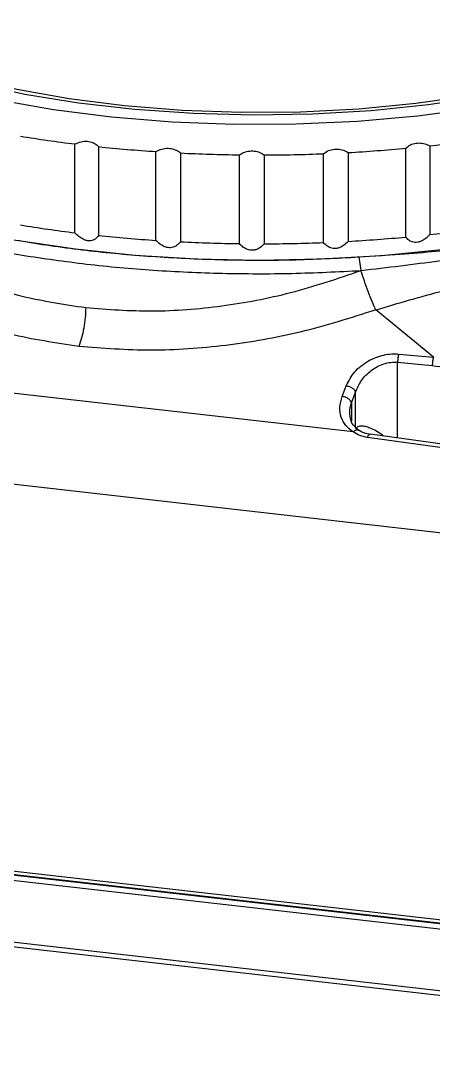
# Model space of a CAD drawing. Header units: millimetres. Extents: x 0 to 297, y 0 to 210.
# Drawn here: x 149.9 to 153.17, y 170.42 to 178.55 of the extents above; entities that cross this region are included whole.
import ezdxf

# ---------------------------------------------------------------- set-up
doc = ezdxf.new("R2010")
doc.units = ezdxf.units.MM
doc.layers.add('图框', color=7, linetype='Continuous')
doc.dimstyles.new('SLDDIMSTYLE0', dxfattribs={"dimtxt": 0.18, "dimasz": 1.016, "dimexe": 0, "dimexo": 0.0625, "dimgap": 0, "dimtad": 0, "dimtih": 1, "dimtoh": 1, "dimdec": 0, "dimrnd": 1e-09, "dimzin": 0, "dimdsep": 46, "dimtxsty": 'Standard', "dimblk1": 'DOT', "dimblk2": 'DOT', "dimsah": 1, "dimcen": 0.09, "dimadec": 0, "dimazin": 0, "dimtfac": 1.016, "dimtdec": 0, "dimtofl": 0, "dimtmove": 0, "dimatfit": 3, "dimldrblk": 'DOT', "dimfxl": 1, "dimfrac": 2, "dimtolj": 1, "dimtzin": 0, "dimarcsym": 0})

# ---------------------------------------------------------------- blocks, each defined once
blk = doc.blocks.new('_Dot')
at = {"color": 0, "linetype": 'ByBlock', "lineweight": -2}
blk.add_line((-0.5, 0), (-1, 0), dxfattribs=at)
at = {"color": 0, "linetype": 'ByBlock', "const_width": 0.5}
blk.add_lwpolyline([(-0.25, 0, 1), (0.25, 0, 1)], format="xyb", close=True, dxfattribs=at)

msp = doc.modelspace()

# ---------------------------------------------------------------- linework, layer by layer
at = {"color": 7, "linetype": 'Continuous', "lineweight": 25}
for p, q in [((150.3308, 176.8668), (150.3308, 177.5711)), ((150.5171, 177.5499), (150.5171, 176.8456)), ((152.9554, 176.8331), (152.9554, 177.5374)), ((153.1436, 177.5567), (153.1436, 176.8524)), ((150.9728, 176.8066), (150.9728, 177.5109)), ((151.1668, 177.4997), (151.1668, 176.7954)), ((151.6351, 176.7807), (151.6351, 177.485)), ((151.832, 177.484), (151.832, 176.7797)), ((152.3015, 176.7896), (152.3015, 177.4939)), ((152.4964, 177.5031), (152.4964, 176.7988)), ((152.601, 176.568), (152.5844, 176.6752)), ((152.5985, 176.5677), (152.601, 176.568)), ((153.1734, 175.8793), (152.715, 176.255)), ((152.8984, 175.9053), (153.1734, 175.8793)), ((152.5366, 175.2872), (147.8773, 175.8184)), ((152.8889, 175.8402), (153.164, 175.8142)), ((152.8889, 175.2391), (152.8889, 175.8402)), ((152.4499, 175.5692), (152.4817, 175.6539)), ((152.5237, 175.5181), (152.5556, 175.6028)), ((152.5556, 175.3278), (152.5556, 175.6028)), ((152.5237, 175.5181), (152.5237, 175.3726)), ((146.0904, 175.3024), (154.0811, 174.3915)), ((154.1796, 175.0319), (152.6498, 175.2439)), ((154.2013, 175.0601), (152.6706, 175.2688)), ((145.6434, 172.2846), (154.4555, 171.2801)), ((154.4736, 171.2488), (145.6582, 172.2537)), ((154.462, 171.2461), (145.6624, 172.2492)), ((154.4516, 171.2045), (145.652, 172.2076)), ((154.4576, 170.7153), (145.6579, 171.7184)), ((154.4799, 170.6742), (145.6802, 171.6773))]:
    msp.add_line(p, q, dxfattribs=at)
at = {"color": 7, "linetype": 'Continuous', "lineweight": 25, "flags": 128}
for points in [[(155.4187, 179.6249), (155.5589, 179.5125), (155.698, 179.355), (155.7781, 179.1931), (155.7978, 179.029), (155.757, 178.8654), (155.6561, 178.7048), (155.4967, 178.5494), (155.2813, 178.4018), (155.0131, 178.2641), (154.6961, 178.1385), (154.3353, 178.0267), (153.936, 177.9307), (153.5043, 177.8517), (153.0467, 177.7909), (152.5702, 177.7494), (152.0821, 177.7277), (151.5896, 177.7262), (151.1003, 177.7449), (150.6216, 177.7834), (150.1607, 177.8413), (149.7247, 177.9176)], [(155.2682, 178.6462), (155.088, 178.5016), (154.8537, 178.3658), (154.5694, 178.2411), (154.2395, 178.1296), (153.8696, 178.033), (153.4656, 177.953), (153.0343, 177.8909), (152.5827, 177.8477), (152.1182, 177.8241), (151.6485, 177.8205), (151.1812, 177.8369), (150.7241, 177.8731), (150.2846, 177.9285), (149.87, 178.0022), (149.4871, 178.093), (149.1421, 178.1993), (148.8408, 178.3194), (148.588, 178.4515), (148.3879, 178.5932), (148.2438, 178.7422), (148.1582, 178.8962), (148.1321, 179.0417)], [(149.5383, 178.0534), (149.9337, 177.9669), (150.3586, 177.8976), (150.8061, 177.8465), (151.2694, 177.8146), (151.7409, 177.8023), (152.2134, 177.8098), (152.6794, 177.8369), (153.1314, 177.8834), (153.5625, 177.9483), (153.9657, 178.0307), (154.3348, 178.1294), (154.6638, 178.2426), (154.9477, 178.3688), (155.1819, 178.5057), (155.3628, 178.6514)], [(149.8832, 176.8058), (150.3343, 176.7389), (150.8059, 176.6903), (151.2915, 176.6606), (151.7842, 176.6503), (152.2771, 176.6595), (152.7633, 176.688), (153.2359, 176.7355), (153.6884, 176.8013), (154.1144, 176.8845), (154.5078, 176.9839), (154.8632, 177.0981), (155.1756, 177.2255), (155.4406, 177.3644), (155.6545, 177.5127), (155.8142, 177.6684), (155.8998, 177.7936)]]:
    msp.add_lwpolyline(points, dxfattribs=at)
at = {"color": 7, "linetype": 'Continuous', "lineweight": 25}
for centre, radius, start, end in [((151.5637, 187.6564), 10.1604, 260.56971, 263.02995), ((151.9868, 187.9971), 10.5043, 276.32284, 278.72907), ((151.7415, 189.1921), 11.7065, 263.99619, 266.23468), ((151.8376, 189.4224), 11.9374, 273.16351, 275.37303), ((151.7959, 190.0747), 12.5908, 267.13591, 269.2683), ((151.7996, 190.1561), 12.6722, 270.14661, 272.26986), ((151.5637, 186.9521), 10.1604, 260.56971, 263.02995), ((151.9868, 187.2929), 10.5043, 276.32284, 278.72907), ((151.7415, 188.4878), 11.7065, 263.99619, 266.23468), ((151.7959, 189.3705), 12.5908, 267.13591, 269.2683), ((151.7996, 189.4518), 12.6722, 270.14661, 272.26986), ((151.8376, 188.7181), 11.9374, 273.16351, 275.37303)]:
    msp.add_arc(centre, radius, start, end, dxfattribs=at)
for points, knots in [([(150.3308, 177.5711), (150.3465, 177.5778), (150.3782, 177.5912), (150.4288, 177.5945), (150.4731, 177.584), (150.5012, 177.5666), (150.5135, 177.5537), (150.5171, 177.5499)], [0, 0, 0, 0, 0.237051, 0.475069, 0.694996, 0.910662, 1, 1, 1, 1]), ([(150.9728, 177.5109), (150.9878, 177.5184), (151.0179, 177.5334), (151.0691, 177.5395), (151.1162, 177.5313), (151.1478, 177.5155), (151.1625, 177.5032), (151.1668, 177.4997)], [0, 0, 0, 0, 0.237051, 0.475069, 0.694996, 0.910662, 1, 1, 1, 1]), ([(151.6351, 177.485), (151.649, 177.4932), (151.6769, 177.5097), (151.7274, 177.5184), (151.7761, 177.5128), (151.8104, 177.4987), (151.8271, 177.4873), (151.832, 177.484)], [0, 0, 0, 0, 0.237051, 0.475069, 0.694996, 0.910662, 1, 1, 1, 1]), ([(152.3015, 177.4939), (152.3139, 177.5028), (152.3389, 177.5207), (152.3875, 177.532), (152.4365, 177.5289), (152.4727, 177.5167), (152.491, 177.5062), (152.4964, 177.5031)], [0, 0, 0, 0, 0.237051, 0.475069, 0.694996, 0.910662, 1, 1, 1, 1]), ([(152.9554, 177.5374), (152.9661, 177.5469), (152.9875, 177.5661), (153.0331, 177.5798), (153.0812, 177.5793), (153.1184, 177.569), (153.1379, 177.5595), (153.1436, 177.5567)], [0, 0, 0, 0, 0.237051, 0.475069, 0.694996, 0.910662, 1, 1, 1, 1]), ([(148.6072, 177.0225), (148.7342, 176.9242), (148.9818, 176.7324), (149.4256, 176.5141), (149.9004, 176.3522), (150.2459, 176.2995), (150.416, 176.2736)], [0, 0, 0, 0, 0.260169, 0.507231, 0.757345, 1, 1, 1, 1]), ([(148.6078, 177.0228), (148.7346, 176.9783), (148.9881, 176.8893), (149.4303, 176.7785), (149.9068, 176.6848), (150.2503, 176.6409), (150.4221, 176.6189)], [0, 0, 0, 0, 0.2500022, 0.5000044, 0.7500022, 1, 1, 1, 1]), ([(150.5171, 176.8456), (150.5093, 176.8354), (150.4968, 176.8192), (150.4699, 176.8056), (150.4447, 176.8017), (150.4191, 176.8054), (150.3902, 176.817), (150.3593, 176.8376), (150.3407, 176.8566), (150.3308, 176.8668)], [0, 0, 0, 0, 0.222078, 0.353868, 0.45892, 0.564514, 0.660267, 0.818336, 1, 1, 1, 1]), ([(151.1668, 176.7954), (151.1575, 176.7848), (151.1427, 176.7678), (151.113, 176.7527), (151.086, 176.7474), (151.0594, 176.7498), (151.0302, 176.7599), (150.9997, 176.7789), (150.9822, 176.797), (150.9728, 176.8066)], [0, 0, 0, 0, 0.222078, 0.353868, 0.45892, 0.564514, 0.660267, 0.818336, 1, 1, 1, 1]), ([(152.4964, 176.7988), (152.4849, 176.7871), (152.4666, 176.7685), (152.4335, 176.75), (152.405, 176.7418), (152.3785, 176.7414), (152.3507, 176.7484), (152.3235, 176.7644), (152.3091, 176.7808), (152.3015, 176.7896)], [0, 0, 0, 0, 0.222078, 0.353868, 0.45892, 0.564514, 0.660267, 0.818336, 1, 1, 1, 1]), ([(153.1436, 176.8524), (153.1314, 176.8401), (153.112, 176.8204), (153.0784, 176.8003), (153.0503, 176.7906), (153.0247, 176.7888), (152.9987, 176.7944), (152.9741, 176.809), (152.962, 176.8247), (152.9554, 176.8331)], [0, 0, 0, 0, 0.222078, 0.353868, 0.45892, 0.564514, 0.660267, 0.818336, 1, 1, 1, 1]), ([(150.3622, 175.9654), (150.1779, 175.9932), (149.8057, 176.0493), (149.2937, 176.2187), (148.8162, 176.4453), (148.5488, 176.6439), (148.412, 176.7455)], [0, 0, 0, 0, 0.244529, 0.49391, 0.741239, 1, 1, 1, 1]), ([(151.832, 176.7797), (151.8215, 176.7685), (151.8047, 176.7508), (151.7729, 176.7341), (151.7448, 176.7273), (151.7179, 176.7283), (151.6891, 176.7368), (151.6599, 176.7543), (151.6437, 176.7715), (151.6351, 176.7807)], [0, 0, 0, 0, 0.222078, 0.353868, 0.45892, 0.564514, 0.660267, 0.818336, 1, 1, 1, 1]), ([(152.5844, 176.6752), (152.693, 176.6822), (152.8977, 176.6954), (153.1839, 176.7195), (153.4328, 176.747), (153.5817, 176.7698), (153.6518, 176.7805)], [0, 0, 0, 0, 0.2969836, 0.5599746, 0.792912, 1, 1, 1, 1]), ([(152.601, 176.568), (152.8087, 176.5927), (153.1816, 176.637), (153.5311, 176.6899), (153.6859, 176.7134)], [0, 0, 0, 0, 0.5569576, 1, 1, 1, 1]), ([(150.416, 176.2736), (150.5906, 176.2602), (150.9451, 176.2331), (151.4943, 176.2782), (152.0542, 176.3822), (152.4149, 176.5048), (152.5999, 176.5677)], [0, 0, 0, 0, 0.2424731, 0.4924892, 0.7395439, 1, 1, 1, 1]), ([(150.4221, 176.6189), (150.4221, 176.6189), (150.596, 176.5991), (150.9519, 176.5668), (151.4993, 176.5424), (152.0528, 176.5401), (152.4166, 176.5586), (152.5985, 176.5679)], [0, 0, 0, 0, 0.000009, 0.250007, 0.500004, 0.750002, 1, 1, 1, 1]), ([(152.715, 176.255), (152.7058, 176.2762), (152.6871, 176.3196), (152.6559, 176.4003), (152.6251, 176.4858), (152.6072, 176.5408), (152.5984, 176.5678)], [0, 0, 0, 0, 0.245502, 0.500081, 0.754617, 1, 1, 1, 1]), ([(152.715, 176.255), (152.8948, 176.309), (153.2523, 176.4165), (153.5949, 176.4801), (153.7652, 176.5117)], [0, 0, 0, 0, 0.502771, 1, 1, 1, 1]), ([(150.416, 176.2736), (150.415, 176.2472), (150.4128, 176.1935), (150.4013, 176.1104), (150.3845, 176.0311), (150.3696, 175.9871), (150.3622, 175.9654)], [0, 0, 0, 0, 0.244278, 0.497533, 0.752081, 1, 1, 1, 1]), ([(152.715, 176.255), (152.5161, 176.1916), (152.1272, 176.0677), (151.5256, 175.9643), (150.9335, 175.9208), (150.5515, 175.9506), (150.3622, 175.9654)], [0, 0, 0, 0, 0.258876, 0.506275, 0.755361, 1, 1, 1, 1]), ([(152.4817, 175.6539), (152.5008, 175.6917), (152.5385, 175.7662), (152.6327, 175.8396), (152.7162, 175.8804), (152.7797, 175.8983), (152.8414, 175.9083), (152.8801, 175.9062), (152.8984, 175.9053)], [0, 0, 0, 0, 0.2756856, 0.5443305, 0.6649737, 0.7843231, 0.8982926, 1, 1, 1, 1]), ([(152.5556, 175.6028), (152.569, 175.6343), (152.5957, 175.6968), (152.6622, 175.7647), (152.7262, 175.8059), (152.7792, 175.8285), (152.8344, 175.8416), (152.871, 175.8406), (152.8889, 175.8402)], [0, 0, 0, 0, 0.254793, 0.507032, 0.636959, 0.755733, 0.880258, 1, 1, 1, 1]), ([(153.164, 175.8142), (153.3252, 175.7938), (153.6511, 175.7525), (154.0819, 175.6387), (154.4536, 175.5099), (154.7652, 175.3833), (154.9613, 175.273), (155.0584, 175.2184)], [0, 0, 0, 0, 0.247615, 0.500679, 0.668377, 0.835854, 1, 1, 1, 1]), ([(152.5366, 175.2872), (152.5156, 175.3035), (152.4728, 175.3365), (152.4382, 175.4052), (152.4263, 175.4845), (152.4418, 175.5403), (152.4499, 175.5692)], [0, 0, 0, 0, 0.23215, 0.472672, 0.726284, 1, 1, 1, 1]), ([(152.5109, 175.4327), (152.5104, 175.4369), (152.5074, 175.4648), (152.5162, 175.4936), (152.5237, 175.5181)], [0, 0, 0, 0, 0.150502, 1, 1, 1, 1]), ([(152.582, 175.3003), (152.5606, 175.3178), (152.5179, 175.3529), (152.5122, 175.4071), (152.5094, 175.4343)], [0, 0, 0, 0, 0.498321, 1, 1, 1, 1]), ([(152.7773, 175.2543), (152.7747, 175.2565), (152.7406, 175.2859), (152.6899, 175.3117), (152.6342, 175.331), (152.6014, 175.335), (152.5733, 175.3303), (152.5613, 175.3182), (152.5556, 175.3125)], [0, 0, 0, 0, 0.030573, 0.410182, 0.566498, 0.707246, 0.861455, 1, 1, 1, 1]), ([(152.5815, 175.3005), (152.5815, 175.3005), (152.5789, 175.3029), (152.5713, 175.3036), (152.5597, 175.3019), (152.5477, 175.2962), (152.5402, 175.2901), (152.5366, 175.2872)], [0, 0, 0, 0, 0.0059687, 0.2737326, 0.5338317, 0.7777606, 1, 1, 1, 1]), ([(152.6498, 175.2439), (152.6291, 175.2481), (152.5867, 175.2566), (152.5535, 175.2769), (152.5366, 175.2872)], [0, 0, 0, 0, 0.489742, 1, 1, 1, 1]), ([(152.6721, 175.2684), (152.6554, 175.2715), (152.6219, 175.2778), (152.5948, 175.2931), (152.5811, 175.3008)], [0, 0, 0, 0, 0.496111, 1, 1, 1, 1]), ([(152.6498, 175.244), (152.6517, 175.2484), (152.6554, 175.2571), (152.6616, 175.2652), (152.6668, 175.2692), (152.6696, 175.2685), (152.6705, 175.2682)], [0, 0, 0, 0, 0.285639, 0.571278, 0.856917, 1, 1, 1, 1])]:
    msp.add_open_spline(points, degree=3, knots=knots, dxfattribs=at)
for points in [[(148.6719, 177.1212), (148.7962, 177.0776), (149.0446, 176.9904), (149.4778, 176.8813), (149.9462, 176.7907), (150.4468, 176.7213), (150.9699, 176.674), (151.5068, 176.65), (152.0495, 176.6478), (152.4061, 176.6661), (152.5844, 176.6752)], [(152.8984, 175.9053), (152.8969, 175.9006), (152.8941, 175.8913), (152.8911, 175.8746), (152.8891, 175.8571), (152.889, 175.8458), (152.8889, 175.8402)], [(153.1734, 175.8793), (153.172, 175.8747), (153.1692, 175.8654), (153.1661, 175.8487), (153.1642, 175.8311), (153.1641, 175.8199), (153.164, 175.8142)], [(152.4817, 175.6539), (152.4902, 175.6523), (152.507, 175.6491), (152.5304, 175.6366), (152.5485, 175.6204), (152.5532, 175.6087), (152.5556, 175.6028)], [(152.5237, 175.5181), (152.5214, 175.524), (152.5166, 175.5357), (152.4985, 175.5519), (152.4751, 175.5644), (152.4583, 175.5676), (152.4499, 175.5692)]]:
    msp.add_open_spline(points, degree=3, dxfattribs=at)

# ---------------------------------------------------------------- leaders
at = {"layer": '图框'}
msp.add_leader([(152.4182, 180.5046), (191.6839, 142.5862)], dimstyle='SLDDIMSTYLE0', dxfattribs=at)

doc.saveas('drawing.dxf')
